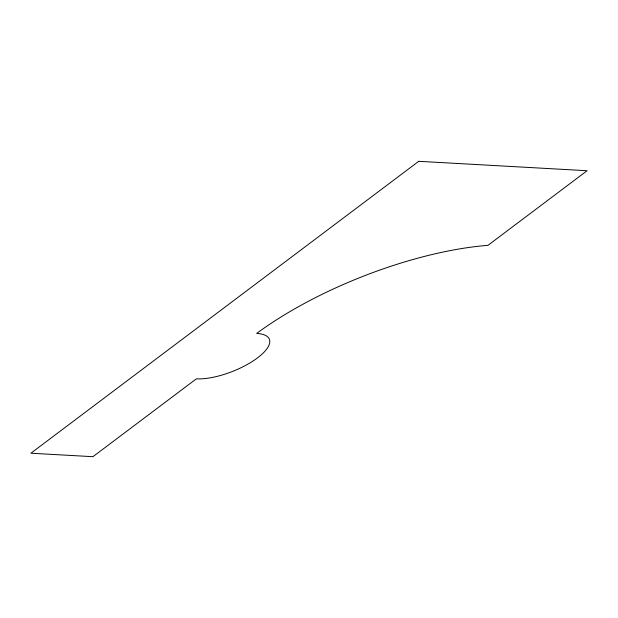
<?xml version="1.0" encoding="UTF-8"?>
<svg xmlns="http://www.w3.org/2000/svg" width="618" height="618" viewBox="0 0 618 618"><rect width="100%" height="100%" fill="white"/><g stroke="black" fill="none" stroke-linecap="round" stroke-linejoin="round"><path stroke-width="0.93" d="M418.718 161.313L30.9 453.218L92.932 456.687L196.354 378.842A46.049 16.431 -21.5 0 0 257.536 357.876A46.049 16.431 -21.5 0 0 256.679 333.434A197.907 70.599 -21.5 0 1 487.988 245.323L587.1 170.722L418.718 161.313"/></g></svg>
